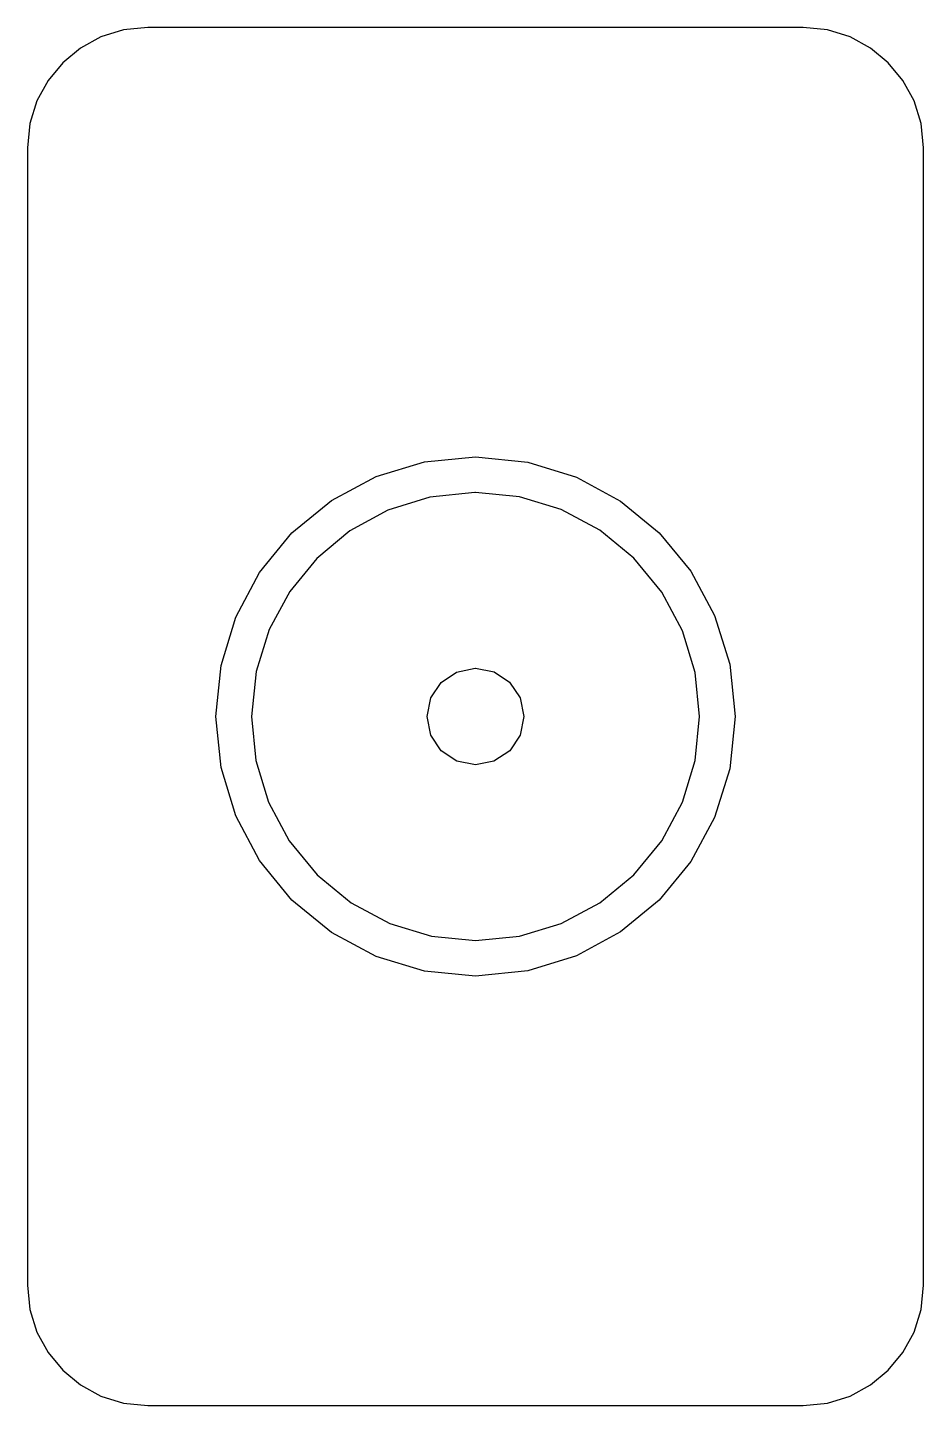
# Model space of a CAD drawing. Extents: x 61 to 143, y 115 to 241.
import ezdxf

# ---------------------------------------------------------------- set-up
doc = ezdxf.new("R2010")
doc.units = 0
doc.layers.add('Layer_1', color=7, linetype='CONTINUOUS')

msp = doc.modelspace()

# ---------------------------------------------------------------- linework, layer by layer
at = {"layer": 'Layer_1', "color": 7}
for p, q in [((70.11961, 240.771809), (68.052155, 240.13284)), ((72.341845, 240.994588), (70.11961, 240.771809)), ((132.260709, 240.994588), (72.341845, 240.994588)), ((72.341845, 240.994588), (72.341845, 240.994588)), ((134.482944, 240.771809), (132.260709, 240.994588)), ((136.550398, 240.13284), (134.482944, 240.771809)), ((68.052155, 240.13284), (66.183403, 239.121074)), ((138.41915, 239.121074), (136.550398, 240.13284)), ((66.183403, 239.121074), (64.556745, 237.779901)), ((140.046073, 237.779901), (138.41915, 239.121074)), ((64.556745, 237.779901), (63.215572, 236.153242)), ((141.387246, 236.153242), (140.046073, 237.779901)), ((63.215572, 236.153242), (62.203805, 234.28449)), ((142.399277, 234.28449), (141.387246, 236.153242)), ((62.203805, 234.28449), (61.564572, 232.217036)), ((143.038246, 232.217036), (142.399277, 234.28449)), ((61.564572, 232.217036), (61.342058, 229.994801)), ((143.261025, 229.994801), (143.038246, 232.217036)), ((61.342058, 229.994801), (61.342058, 126.064617)), ((143.261025, 126.064617), (143.261025, 229.994801)), ((97.650563, 201.29968), (102.301674, 201.759791)), ((102.301674, 201.759791), (107.084017, 201.27772)), ((102.301674, 201.759791), (102.301674, 201.759791)), ((93.220645, 199.95348), (97.650563, 201.29968)), ((107.084017, 201.27772), (111.538278, 199.895007)), ((89.136536, 197.773049), (93.220645, 199.95348)), ((111.538278, 199.895007), (115.569205, 197.706903)), ((85.522328, 194.809451), (89.136536, 197.773049)), ((98.122315, 198.076791), (94.289561, 196.876641)), ((102.238703, 198.503564), (98.122315, 198.076791)), ((102.301674, 198.503564), (102.238703, 198.503564)), ((102.238703, 198.503564), (102.238703, 198.503564)), ((106.314609, 198.106689), (102.301674, 198.503564)), ((110.13678, 196.945168), (106.314609, 198.106689)), ((94.289561, 196.876641), (90.822461, 194.985399)), ((113.660501, 195.06398), (110.13678, 196.945168)), ((115.569205, 197.706903), (119.081019, 194.809451)), ((82.55873, 191.195243), (85.522328, 194.809451)), ((90.822461, 194.985399), (87.802243, 192.484822)), ((116.77888, 192.507047), (113.660501, 195.06398)), ((119.081019, 194.809451), (121.978471, 191.297372)), ((87.802243, 192.484822), (85.311191, 189.457195)), ((119.335548, 189.388933), (116.77888, 192.507047)), ((80.378299, 187.111135), (82.55873, 191.195243)), ((121.978471, 191.297372), (124.166311, 187.26671)), ((85.311191, 189.457195), (83.430532, 185.98401)), ((121.217001, 185.864947), (119.335548, 189.388933)), ((79.032099, 182.681216), (80.378299, 187.111135)), ((124.166311, 187.26671), (125.549023, 182.812449)), ((83.430532, 185.98401), (82.242289, 182.147816)), ((122.378521, 182.042776), (121.217001, 185.864947)), ((78.571989, 178.030106), (79.032099, 182.681216)), ((125.549023, 182.812449), (126.031094, 178.030106)), ((82.242289, 182.147816), (81.827951, 178.030106)), ((99.166361, 181.143458), (100.560715, 182.092254)), ((100.560715, 182.092254), (102.270717, 182.448383)), ((102.270717, 182.448383), (102.301145, 182.448383)), ((102.270717, 182.448383), (102.270717, 182.448383)), ((102.301145, 182.448383), (104.021201, 182.101249)), ((104.021201, 182.101249), (105.425609, 181.154306)), ((122.775396, 178.030106), (122.378521, 182.042776)), ((98.22709, 179.742489), (99.166361, 181.143458)), ((105.425609, 181.154306), (106.372817, 179.749897)), ((97.882868, 178.030106), (98.22709, 179.742489)), ((106.372817, 179.749897), (106.720215, 178.030106)), ((79.032099, 173.378995), (78.571989, 178.030106)), ((81.827951, 178.030106), (82.225091, 174.01717)), ((98.230001, 176.310049), (97.882868, 178.030106)), ((106.720215, 178.030106), (106.383665, 176.338889)), ((122.378521, 174.01717), (122.775396, 178.030106)), ((126.031094, 178.030106), (125.549023, 173.247762)), ((99.176945, 174.905641), (98.230001, 176.310049)), ((106.383665, 176.338889), (105.425874, 174.905377)), ((82.225091, 174.01717), (83.386611, 170.195)), ((100.581353, 173.958433), (99.176945, 174.905641)), ((102.301145, 173.611035), (100.581353, 173.958433)), ((103.992361, 173.947585), (102.301145, 173.611035)), ((105.425874, 174.905377), (103.992361, 173.947585)), ((121.217001, 170.195), (122.378521, 174.01717)), ((80.378299, 168.949077), (79.032099, 173.378995)), ((125.549023, 173.247762), (124.166311, 168.793502)), ((83.386611, 170.195), (85.267799, 166.671279)), ((119.335548, 166.671279), (121.217001, 170.195)), ((82.55873, 164.864704), (80.378299, 168.949077)), ((124.166311, 168.793502), (121.978471, 164.762575)), ((85.267799, 166.671279), (87.824732, 163.5529)), ((116.77888, 163.5529), (119.335548, 166.671279)), ((85.522328, 161.250495), (82.55873, 164.864704)), ((121.978471, 164.762575), (119.081019, 161.250495)), ((87.824732, 163.5529), (90.942847, 160.996231)), ((113.660501, 160.996231), (116.77888, 163.5529)), ((89.136536, 158.286898), (85.522328, 161.250495)), ((119.081019, 161.250495), (115.569205, 158.353043)), ((90.942847, 160.996231), (94.466832, 159.114779)), ((110.13678, 159.114779), (113.660501, 160.996231)), ((94.466832, 159.114779), (98.289003, 157.953258)), ((106.314609, 157.953258), (110.13678, 159.114779)), ((93.220645, 156.106466), (89.136536, 158.286898)), ((98.289003, 157.953258), (102.301674, 157.556383)), ((102.301674, 157.556383), (106.314609, 157.953258)), ((115.569205, 158.353043), (111.538278, 156.165204)), ((111.538278, 156.165204), (107.084017, 154.782227)), ((97.650563, 154.760266), (93.220645, 156.106466)), ((102.301674, 154.300156), (97.650563, 154.760266)), ((107.084017, 154.782227), (102.301674, 154.300156)), ((61.342058, 126.064617), (61.564572, 123.842381)), ((143.038246, 123.842381), (143.261025, 126.064617)), ((61.564572, 123.842381), (62.203805, 121.775192)), ((142.399277, 121.775192), (143.038246, 123.842381)), ((62.203805, 121.775192), (63.215572, 119.906175)), ((141.387246, 119.906175), (142.399277, 121.775192)), ((63.215572, 119.906175), (64.556745, 118.279517)), ((140.046073, 118.279517), (141.387246, 119.906175)), ((64.556745, 118.279517), (66.183403, 116.938344)), ((138.41915, 116.938344), (140.046073, 118.279517)), ((66.183403, 116.938344), (68.052155, 115.926577)), ((68.052155, 115.926577), (70.11961, 115.287609)), ((134.482944, 115.287609), (136.550398, 115.926577)), ((136.550398, 115.926577), (138.41915, 116.938344)), ((70.11961, 115.287609), (72.341845, 115.064829)), ((72.341845, 115.064829), (132.260709, 115.064829)), ((132.260709, 115.064829), (134.482944, 115.287609))]:
    msp.add_line(p, q, dxfattribs=at)

doc.saveas('drawing.dxf')
